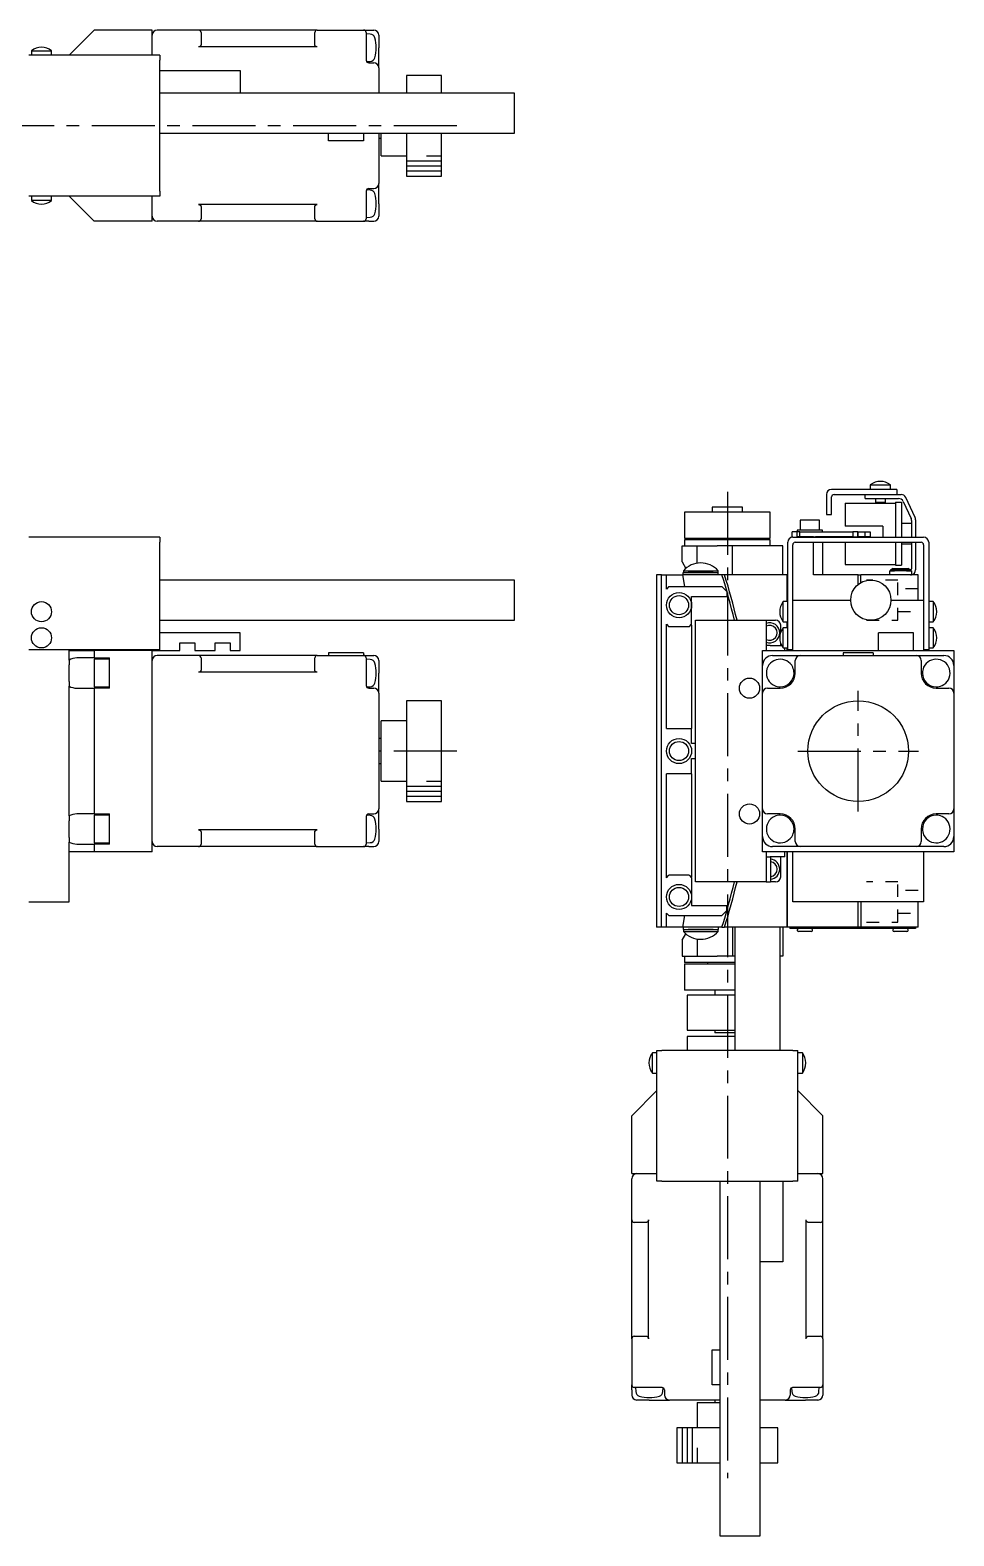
# Model space of a CAD drawing. Extents: x 118 to 838, y 27 to 540.
# Drawn here: x 313.5 to 497, y 240.2 to 539.5 of the extents above; entities that cross this region are included whole.
import ezdxf

# ---------------------------------------------------------------- set-up
doc = ezdxf.new("R2010")
doc.units = 0
doc.header["$LTSCALE"] = 10
doc.linetypes.add('CENTER', pattern=[2, 1.25, -0.25, 0.25, -0.25])
doc.linetypes.add('DOT', pattern=[0.5, 0.25, -0.25])
for name, color, linetype in [('1', 7, 'CONTINUOUS'), ('11', 7, 'CONTINUOUS'), ('2', 7, 'CONTINUOUS')]:
    doc.layers.add(name, color=color, linetype=linetype)

msp = doc.modelspace()

# ---------------------------------------------------------------- linework, layer by layer
at = {"layer": '1', "color": 7, "linetype": 'CONTINUOUS'}
for p, q in [((326.250001, 539.5), (321.250001, 534.5)), ((337.750001, 539.5), (326.250001, 539.5)), ((337.750001, 534.5), (337.750001, 539.5)), ((346.950001, 539.5), (338.750001, 539.5)), ((370.550001, 539.5), (346.950001, 539.5)), ((347.450001, 539), (347.450001, 537.5)), ((370.050001, 537.5), (370.050001, 539)), ((370.550001, 539.5), (379.750001, 539.5)), ((379.750001, 539.5), (380.750001, 539.5)), ((380.250001, 539), (380.250001, 537.5)), ((381.053725, 538.707879), (380.250001, 538.75)), ((380.750001, 539.5), (381.750001, 539.5)), ((346.974535, 536.148835), (346.950001, 536.148232)), ((370.550001, 536.148232), (346.950001, 536.148232)), ((346.99901, 536.15064), (346.974535, 536.148835)), ((347.023366, 536.153644), (346.99901, 536.15064)), ((347.047546, 536.15784), (347.023366, 536.153644)), ((347.071491, 536.163217), (347.047546, 536.15784)), ((347.095143, 536.169762), (347.071491, 536.163217)), ((347.118446, 536.17746), (347.095143, 536.169762)), ((347.141343, 536.186293), (347.118446, 536.17746)), ((347.163779, 536.196238), (347.141343, 536.186293)), ((347.185699, 536.207272), (347.163779, 536.196238)), ((347.207052, 536.219368), (347.185699, 536.207272)), ((347.227786, 536.232497), (347.207052, 536.219368)), ((347.247851, 536.246629), (347.227786, 536.232497)), ((347.267198, 536.261727), (347.247851, 536.246629)), ((347.285781, 536.277757), (347.267198, 536.261727)), ((347.303554, 536.294679), (347.285781, 536.277757)), ((347.320477, 536.312453), (347.303554, 536.294679)), ((347.336506, 536.331036), (347.320477, 536.312453)), ((347.351605, 536.350383), (347.336506, 536.331036)), ((347.365736, 536.370447), (347.351605, 536.350383)), ((347.378865, 536.391181), (347.365736, 536.370447)), ((347.390962, 536.412534), (347.378865, 536.391181)), ((347.401996, 536.434455), (347.390962, 536.412534)), ((347.411941, 536.456891), (347.401996, 536.434455)), ((347.420773, 536.479787), (347.411941, 536.456891)), ((347.428471, 536.50309), (347.420773, 536.479787)), ((347.435017, 536.526742), (347.428471, 536.50309)), ((347.440394, 536.550687), (347.435017, 536.526742)), ((347.444589, 536.574867), (347.440394, 536.550687)), ((347.447593, 536.599224), (347.444589, 536.574867)), ((347.449399, 536.623698), (347.447593, 536.599224)), ((347.450001, 536.648232), (347.449399, 536.623698)), ((347.450001, 537.5), (347.450001, 536.648232)), ((370.050001, 536.648232), (370.050001, 537.5)), ((370.050603, 536.623698), (370.050001, 536.648232)), ((370.052409, 536.599224), (370.050603, 536.623698)), ((370.055413, 536.574867), (370.052409, 536.599224)), ((370.059608, 536.550687), (370.055413, 536.574867)), ((370.064985, 536.526742), (370.059608, 536.550687)), ((370.071531, 536.50309), (370.064985, 536.526742)), ((370.079229, 536.479787), (370.071531, 536.50309)), ((370.088061, 536.456891), (370.079229, 536.479787)), ((370.098006, 536.434455), (370.088061, 536.456891)), ((370.10904, 536.412534), (370.098006, 536.434455)), ((370.121137, 536.391181), (370.10904, 536.412534)), ((370.134266, 536.370447), (370.121137, 536.391181)), ((370.148397, 536.350383), (370.134266, 536.370447)), ((370.163496, 536.331036), (370.148397, 536.350383)), ((370.179525, 536.312453), (370.163496, 536.331036)), ((370.196448, 536.294679), (370.179525, 536.312453)), ((370.214222, 536.277757), (370.196448, 536.294679)), ((370.232804, 536.261727), (370.214222, 536.277757)), ((370.252151, 536.246629), (370.232804, 536.261727)), ((370.272216, 536.232497), (370.252151, 536.246629)), ((370.29295, 536.219368), (370.272216, 536.232497)), ((370.314303, 536.207272), (370.29295, 536.219368)), ((370.336223, 536.196238), (370.314303, 536.207272)), ((370.358659, 536.186293), (370.336223, 536.196238)), ((370.381556, 536.17746), (370.358659, 536.186293)), ((370.404859, 536.169762), (370.381556, 536.17746)), ((370.428511, 536.163217), (370.404859, 536.169762)), ((370.452456, 536.15784), (370.428511, 536.163217)), ((370.476636, 536.153644), (370.452456, 536.15784)), ((370.500992, 536.15064), (370.476636, 536.153644)), ((370.525467, 536.148835), (370.500992, 536.15064)), ((370.550001, 536.148232), (370.525467, 536.148835)), ((380.250001, 537.5), (380.250001, 533.414214)), ((382.750001, 538.5), (382.750001, 536)), ((382.750001, 532), (382.750001, 536)), ((339.250001, 534.5), (313.250001, 534.5)), ((313.750001, 535.397999), (317.749919, 535.397999)), ((313.750001, 535.397999), (313.750001, 534.5)), ((317.750001, 534.5), (317.750001, 535.397999)), ((339.250001, 534.5), (339.250001, 533.5)), ((339.250001, 507.5), (339.250001, 533.5)), ((380.315038, 533.253408), (381.053725, 533.292121)), ((380.750001, 533), (381.750001, 533)), ((339.250001, 531.5), (355.250001, 531.5)), ((355.250001, 531.5), (355.250001, 527)), ((382.750001, 532), (382.750001, 527)), ((388.250001, 530.5), (388.250001, 527)), ((395.250001, 530.5), (388.250001, 530.5)), ((395.250001, 527), (395.250001, 530.5)), ((409.749999, 527), (339.250001, 527)), ((409.749999, 523), (409.749999, 527)), ((409.749999, 519), (409.749999, 523)), ((339.250001, 519), (409.749999, 519)), ((372.750001, 517.5), (372.750001, 519)), ((379.750001, 519), (379.750001, 517.5)), ((382.750001, 519), (382.750001, 509)), ((382.750001, 518), (383.250001, 518)), ((383.250001, 514.5), (383.250001, 519)), ((388.250001, 519), (388.250001, 510.5)), ((395.250001, 510.5), (395.250001, 519)), ((379.750001, 517.5), (372.750001, 517.5)), ((383.250001, 514.5), (388.250001, 514.5)), ((382.750001, 505), (382.750001, 509)), ((388.250001, 510.5), (395.250001, 510.5)), ((339.250001, 506.5), (313.250001, 506.5)), ((313.750001, 506.5), (313.750001, 505.602001)), ((317.750001, 505.602001), (317.750001, 506.5)), ((321.250001, 506.5), (326.250001, 501.5)), ((337.750001, 501.5), (337.750001, 506.5)), ((339.250001, 507.5), (339.250001, 506.5)), ((380.250001, 507.585786), (380.250001, 503.5)), ((381.053725, 507.707879), (380.315038, 507.746592)), ((380.750001, 508), (381.750001, 508)), ((317.750001, 505.602001), (313.750001, 505.602001)), ((370.550001, 504.851768), (346.950001, 504.851768)), ((346.950001, 504.851768), (346.974535, 504.851165)), ((346.974535, 504.851165), (346.99901, 504.84936)), ((346.99901, 504.84936), (347.023366, 504.846356)), ((347.023366, 504.846356), (347.047546, 504.84216)), ((347.047546, 504.84216), (347.071491, 504.836783)), ((347.071491, 504.836783), (347.095143, 504.830238)), ((347.095143, 504.830238), (347.118446, 504.82254)), ((347.118446, 504.82254), (347.141343, 504.813707)), ((347.141343, 504.813707), (347.163779, 504.803762)), ((347.163779, 504.803762), (347.185699, 504.792728)), ((347.185699, 504.792728), (347.207052, 504.780632)), ((347.207052, 504.780632), (347.227786, 504.767503)), ((347.227786, 504.767503), (347.247851, 504.753371)), ((347.247851, 504.753371), (347.267198, 504.738273)), ((347.267198, 504.738273), (347.285781, 504.722243)), ((347.285781, 504.722243), (347.303554, 504.705321)), ((347.303554, 504.705321), (347.320477, 504.687547)), ((347.320477, 504.687547), (347.336506, 504.668964)), ((347.336506, 504.668964), (347.351605, 504.649617)), ((347.351605, 504.649617), (347.365736, 504.629553)), ((347.365736, 504.629553), (347.378865, 504.608819)), ((347.378865, 504.608819), (347.390962, 504.587466)), ((347.390962, 504.587466), (347.401996, 504.565545)), ((347.401996, 504.565545), (347.411941, 504.543109)), ((347.411941, 504.543109), (347.420773, 504.520213)), ((347.420773, 504.520213), (347.428471, 504.49691)), ((347.428471, 504.49691), (347.435017, 504.473258)), ((347.435017, 504.473258), (347.440394, 504.449313)), ((347.440394, 504.449313), (347.444589, 504.425133)), ((347.444589, 504.425133), (347.447593, 504.400776)), ((347.447593, 504.400776), (347.449399, 504.376302)), ((347.449399, 504.376302), (347.450001, 504.351768)), ((347.450001, 504.351768), (347.450001, 503.5)), ((347.450001, 503.5), (347.450001, 502)), ((370.050001, 504.351768), (370.050603, 504.376302)), ((370.050001, 503.5), (370.050001, 504.351768)), ((370.050001, 502), (370.050001, 503.5)), ((370.050603, 504.376302), (370.052409, 504.400776)), ((370.052409, 504.400776), (370.055413, 504.425133)), ((370.055413, 504.425133), (370.059608, 504.449313)), ((370.059608, 504.449313), (370.064985, 504.473258)), ((370.064985, 504.473258), (370.071531, 504.49691)), ((370.071531, 504.49691), (370.079229, 504.520213)), ((370.079229, 504.520213), (370.088061, 504.543109)), ((370.088061, 504.543109), (370.098006, 504.565545)), ((370.098006, 504.565545), (370.10904, 504.587466)), ((370.10904, 504.587466), (370.121137, 504.608819)), ((370.121137, 504.608819), (370.134266, 504.629553)), ((370.134266, 504.629553), (370.148397, 504.649617)), ((370.148397, 504.649617), (370.163496, 504.668964)), ((370.163496, 504.668964), (370.179525, 504.687547)), ((370.179525, 504.687547), (370.196448, 504.705321)), ((370.196448, 504.705321), (370.214222, 504.722243)), ((370.214222, 504.722243), (370.232804, 504.738273)), ((370.232804, 504.738273), (370.252151, 504.753371)), ((370.252151, 504.753371), (370.272216, 504.767503)), ((370.272216, 504.767503), (370.29295, 504.780632)), ((370.29295, 504.780632), (370.314303, 504.792728)), ((370.314303, 504.792728), (370.336223, 504.803762)), ((370.336223, 504.803762), (370.358659, 504.813707)), ((370.358659, 504.813707), (370.381556, 504.82254)), ((370.381556, 504.82254), (370.404859, 504.830238)), ((370.404859, 504.830238), (370.428511, 504.836783)), ((370.428511, 504.836783), (370.452456, 504.84216)), ((370.452456, 504.84216), (370.476636, 504.846356)), ((370.476636, 504.846356), (370.500992, 504.84936)), ((370.500992, 504.84936), (370.525467, 504.851165)), ((370.525467, 504.851165), (370.550001, 504.851768)), ((380.250001, 503.5), (380.250001, 502)), ((382.750001, 505), (382.750001, 502.5)), ((337.750001, 501.5), (326.250001, 501.5)), ((346.950001, 501.5), (338.750001, 501.5)), ((370.550001, 501.5), (346.950001, 501.5)), ((370.550001, 501.5), (379.750001, 501.5)), ((380.750001, 501.5), (379.750001, 501.5)), ((380.250001, 502.25), (381.053725, 502.292121)), ((380.750001, 501.5), (381.750001, 501.5)), ((480.4, 449.097998), (482.4, 449.097998)), ((480.4, 449.097998), (480.4, 448.199999)), ((482.4, 449.097998), (484.4, 449.097998)), ((484.4, 448.199999), (484.4, 449.097998)), ((471.7, 447.199999), (471.7, 443.199999)), ((485.7, 448.199999), (472.7, 448.199999)), ((472.7, 443.199999), (472.7, 446.699999)), ((473.2, 447.199999), (485.7, 447.199999)), ((479.4, 446.399999), (479.4, 447.199999)), ((479.4, 446.399999), (486.014997, 446.399999)), ((481.4, 446.399999), (481.4, 445.699999)), ((483.4, 445.699999), (483.4, 446.399999)), ((485.7, 448.199999), (485.7, 447.199999)), ((485.7, 447.199999), (486.524653, 447.199999)), ((489.306308, 442.600923), (487.430961, 446.622617)), ((460.5, 443.699999), (443.5, 443.699999)), ((443.5, 443.699999), (443.5, 438.499999)), ((452, 444.699999), (449, 444.699999)), ((449, 444.699999), (449, 443.699999)), ((455, 444.699999), (452, 444.699999)), ((455, 443.699999), (455, 444.699999)), ((460.5, 438.499999), (460.5, 443.699999)), ((471.7, 443.199999), (472.7, 443.199999)), ((475.4, 445.499999), (475.4, 440.899999)), ((475.4, 445.499999), (485.4, 445.499999)), ((481.4, 445.699999), (482.4, 445.699999)), ((481.4, 445.699999), (481.6, 445.499999)), ((482.4, 445.699999), (483.4, 445.699999)), ((483.2, 445.499999), (483.4, 445.699999)), ((485.4, 445.649999), (485.4, 438.699999)), ((485.4, 445.649999), (486.6, 445.649999)), ((486.6, 445.649999), (486.6, 438.699999)), ((486.921305, 445.822617), (488.506308, 442.423567)), ((468.4, 440.099999), (465.9, 440.099999)), ((465.9, 440.099999), (465.9, 439.799999)), ((468.4, 442.099999), (466.5, 442.099999)), ((466.5, 442.099999), (466.5, 440.099999)), ((470.3, 442.099999), (468.4, 442.099999)), ((470.9, 440.099999), (468.4, 440.099999)), ((470.3, 440.099999), (470.3, 442.099999)), ((470.9, 439.799999), (470.9, 440.099999)), ((482.9, 440.899999), (475.4, 440.899999)), ((482.9, 440.899999), (482.9, 438.699999)), ((488.6, 441.399999), (486.6, 441.399999)), ((488.6, 442.000949), (488.6, 438.699999)), ((489.4, 442.178304), (489.4, 438.699999)), ((339.250001, 438.699999), (313.250001, 438.699999)), ((339.250001, 438.699999), (339.250001, 437.699999)), ((339.250001, 416.299999), (339.250001, 437.699999)), ((443, 433.798075), (443, 436.999999)), ((443, 436.999999), (446, 436.999999)), ((443.5, 438.499999), (460.5, 438.499999)), ((460.5, 438.199999), (443.5, 438.199999)), ((443.5, 438.199999), (443.5, 436.999999)), ((446, 436.999999), (450, 436.999999)), ((446, 433.544789), (446, 436.999999)), ((448.05, 438.499999), (448.05, 438.199999)), ((453, 436.999999), (450, 436.999999)), ((463, 436.999999), (453, 436.999999)), ((453, 431.199999), (453, 436.999999)), ((455.95, 438.199999), (455.95, 438.499999)), ((460.5, 436.999999), (460.5, 438.199999)), ((463, 431.199999), (463, 436.999999)), ((464, 416.299999), (464, 437.699999)), ((465.9, 439.799999), (464.9, 439.799999)), ((464.9, 438.694986), (464.9, 439.799999)), ((465, 438.699999), (491, 438.699999)), ((465, 416.299999), (465, 437.199999)), ((465.5, 437.699999), (490.5, 437.699999)), ((465.9, 438.799999), (465.9, 439.799999)), ((466.4, 439.799999), (465.9, 439.799999)), ((469.13673, 438.799999), (465.9, 438.799999)), ((466.4, 438.799999), (466.4, 439.799999)), ((466.4, 439.799999), (476.9, 439.799999)), ((469.13673, 438.699999), (469.13673, 438.799999)), ((469.13673, 438.799999), (469.542282, 438.799999)), ((469.13673, 431.199999), (469.13673, 437.699999)), ((476.9, 438.799999), (469.542282, 438.799999)), ((470.9, 438.799999), (470.9, 438.699999)), ((470.9, 437.699999), (470.9, 431.199999)), ((475.4, 437.699999), (475.4, 433.299999)), ((476.9, 439.799999), (476.9, 438.799999)), ((477.9, 439.799999), (476.9, 439.799999)), ((476.9, 438.799999), (477.9, 438.799999)), ((477.9, 438.799999), (477.9, 439.799999)), ((477.9, 439.799999), (477.9, 438.799999)), ((477.9, 439.799999), (479.4, 439.799999)), ((479.4, 438.799999), (477.9, 438.799999)), ((479.4, 438.799999), (479.4, 439.799999)), ((479.4, 439.799999), (480.4, 439.799999)), ((480.4, 438.799999), (479.4, 438.799999)), ((480.4, 439.799999), (480.4, 438.799999)), ((485.4, 437.699999), (485.4, 433.149999)), ((486.6, 437.699999), (486.6, 433.149999)), ((486.6, 437.399999), (488.6, 437.399999)), ((488.6, 437.699999), (488.6, 432.399999)), ((489.4, 437.699999), (489.4, 432.199999)), ((491, 437.199999), (491, 416.299999)), ((492, 437.699999), (492, 416.299999)), ((437.9, 431.199999), (437.9, 361.199999)), ((438.9, 431.199999), (437.9, 431.199999)), ((438.9, 361.199999), (438.9, 431.199999)), ((438.9, 431.199999), (439.9, 431.199999)), ((439.9, 428.399999), (439.9, 431.199999)), ((439.9, 431.199999), (443.13673, 431.199999)), ((443, 433.798075), (443.741596, 432.513593)), ((443.542282, 428.899999), (443.13673, 431.199999)), ((450.919494, 431.199999), (443.13673, 431.199999)), ((443.201999, 431.199999), (443.201999, 431.699998)), ((443.201999, 431.699998), (443.210541, 431.699998)), ((443.201999, 431.699998), (443.210541, 431.699998)), ((443.210541, 431.199998), (443.210541, 431.699998)), ((443.210541, 431.699998), (450.210541, 431.699998)), ((443.210541, 431.699998), (443.260543, 431.699998)), ((443.260543, 432.042612), (443.260543, 431.699998)), ((443.260543, 432.042612), (450.160543, 432.042612)), ((443.260543, 431.699998), (444.210541, 431.699998)), ((443.260543, 431.699998), (450.160543, 431.699998)), ((446.610541, 431.699998), (444.210541, 431.699998)), ((449.210541, 431.699998), (446.610541, 431.699998)), ((449.210541, 431.699998), (450.160543, 431.699998)), ((450.160543, 431.699998), (450.160543, 432.042612)), ((450.160543, 431.699998), (450.210541, 431.699998)), ((450.210541, 431.199998), (450.210541, 431.699998)), ((451.444512, 431.199999), (450.919493, 431.199999)), ((463.9, 431.199999), (451.444512, 431.199999)), ((463.9, 425.899999), (463.9, 431.199999)), ((463.9, 431.199999), (463.9, 425.899999)), ((464, 431.199999), (463.9, 431.199999)), ((477.970754, 431.199999), (469.13673, 431.199999)), ((475.4, 433.299999), (485.4, 433.299999)), ((477.970754, 431.199999), (478.486969, 431.199999)), ((477.970754, 429.298856), (477.970754, 431.199999)), ((489.9, 431.199999), (478.486969, 431.199999)), ((478.486969, 429.656544), (478.486969, 431.199999)), ((484.2, 431.999999), (484.2, 431.199999)), ((484.2, 431.999999), (485.2, 431.999999)), ((484.9, 432.499999), (484.4, 432.211324)), ((488.4, 432.211324), (484.4, 432.211324)), ((484.4, 432.211324), (484.4, 431.999999)), ((484.9, 432.499999), (487.9, 432.499999)), ((487.6, 431.999999), (485.2, 431.999999)), ((485.4, 433.149999), (486.6, 433.149999)), ((487.6, 431.999999), (488.6, 431.999999)), ((488.4, 432.211324), (487.9, 432.499999)), ((488.4, 431.999999), (488.4, 432.211324)), ((488.4, 431.199999), (488.6, 431.220203)), ((488.6, 431.999999), (488.6, 431.220203)), ((489.9, 426.199999), (489.9, 431.199999)), ((409.749999, 430.199999), (339.250001, 430.199999)), ((409.749999, 422.199999), (409.749999, 430.199999)), ((440.4, 428.899999), (439.9, 428.399999)), ((440.4, 428.899999), (450.9, 428.899999)), ((451.9, 427.899999), (450.9, 428.899999)), ((444.9, 426.899999), (451.9, 426.899999)), ((444.9, 425.199999), (444.9, 426.899999)), ((444.9, 421.399999), (444.9, 425.199999)), ((451.9, 427.899999), (451.9, 426.899999)), ((463.102001, 423.899999), (463.102001, 425.899999)), ((464, 425.899999), (463.102001, 425.899999)), ((465, 426.199999), (476.5, 426.199999)), ((484.5, 426.199999), (491, 426.199999)), ((492.897999, 425.899999), (492, 425.899999)), ((492.897999, 425.899999), (492.897999, 423.918112)), ((339.250001, 422.199999), (409.749999, 422.199999)), ((445.7, 370.199999), (445.7, 422.199999)), ((445.7, 422.199999), (446.7, 422.199999)), ((446.7, 422.199999), (459.7, 422.199999)), ((459.7, 422.199999), (459.7, 416.199999)), ((459.7, 422.199999), (461.6, 422.199999)), ((463.102001, 421.899999), (463.102001, 423.899999)), ((492.897999, 423.918112), (492.897999, 421.899999)), ((355.250001, 419.699999), (339.250001, 419.699999)), ((355.250001, 416.199999), (355.250001, 419.699999)), ((439.9, 421.399999), (440.4, 420.899999)), ((439.9, 400.699999), (439.9, 421.399999)), ((444.4, 420.899999), (440.4, 420.899999)), ((444.4, 420.899999), (444.9, 421.399999)), ((444.9, 421.199999), (444.870021, 421.37002)), ((444.9, 421.199999), (444.9, 400.699999)), ((462.6, 419.813552), (462.6, 421.199999)), ((463.102001, 421.899999), (464, 421.899999)), ((463.102001, 418.699999), (463.102001, 420.699999)), ((464, 420.699999), (463.102001, 420.699999)), ((463.9, 420.699999), (463.9, 421.899999)), ((463.9, 421.899999), (463.9, 420.699999)), ((482, 416.199999), (482, 419.699999)), ((489, 419.699999), (482, 419.699999)), ((489, 416.199999), (489, 419.699999)), ((492, 421.899999), (492.897999, 421.899999)), ((492.897999, 420.699999), (492, 420.699999)), ((492.897999, 420.699999), (492.897999, 418.718112)), ((339.250001, 416.299999), (313.250001, 416.299999)), ((321.250001, 416.199999), (321.250001, 416.299999)), ((321.250001, 414.298075), (321.250001, 416.199999)), ((321.250001, 416.199999), (326.250001, 416.199999)), ((326.250001, 416.199999), (326.250001, 414.699999)), ((337.750001, 416.199999), (326.250001, 416.199999)), ((327.250001, 416.199999), (327.250001, 416.299999)), ((337.750001, 376.199999), (337.750001, 416.199999)), ((337.750001, 416.199999), (343.250001, 416.199999)), ((343.250001, 417.699999), (346.250001, 417.699999)), ((343.250001, 416.199999), (343.250001, 417.699999)), ((346.250001, 417.699999), (346.250001, 416.199999)), ((346.250001, 416.199999), (350.250001, 416.199999)), ((350.250001, 417.699999), (353.250001, 417.699999)), ((350.250001, 416.199999), (350.250001, 417.699999)), ((353.250001, 417.699999), (353.250001, 416.199999)), ((353.250001, 416.199999), (355.250001, 416.199999)), ((459, 413.199999), (459, 416.199999)), ((459, 416.199999), (482, 416.199999)), ((460.524653, 417.199999), (459.7, 417.199999)), ((460.524653, 417.199999), (461.430961, 417.199999)), ((461.430961, 417.199999), (462.773341, 417.199999)), ((462.6, 417.199999), (462.6, 417.586446)), ((463.102001, 416.699999), (463.102001, 418.699999)), ((463.102001, 416.699999), (464, 416.699999)), ((463.4, 416.199999), (463.4, 416.699999)), ((463.9, 416.199999), (463.9, 416.699999)), ((463.9, 416.699999), (463.9, 416.199999)), ((465, 416.299999), (464, 416.299999)), ((465, 416.199999), (465, 416.299999)), ((482, 416.199999), (489, 416.199999)), ((489, 416.199999), (497, 416.199999)), ((492, 416.299999), (491, 416.299999)), ((491, 416.299999), (491, 416.199999)), ((492, 416.699999), (492.897999, 416.699999)), ((492.897999, 418.718112), (492.897999, 416.699999)), ((497, 416.199999), (497, 413.199999)), ((321.250001, 414.298075), (321.250001, 413.358311)), ((321.250001, 410.041687), (321.250001, 413.358311)), ((326.250001, 414.699999), (322.750001, 414.699999)), ((326.250001, 414.699999), (329.250001, 414.699999)), ((326.250001, 414.449999), (326.250001, 411.699999)), ((326.250001, 414.449999), (326.250001, 408.949999)), ((329.250001, 414.449999), (326.250001, 414.449999)), ((329.250001, 408.699999), (329.250001, 414.699999)), ((346.950001, 415.199999), (338.750001, 415.199999)), ((370.550001, 415.199999), (346.950001, 415.199999)), ((347.450001, 414.699999), (347.450001, 413.199999)), ((347.450001, 413.199999), (347.450001, 412.348231)), ((370.050001, 413.199999), (370.050001, 414.699999)), ((370.050001, 412.348231), (370.050001, 413.199999)), ((370.550001, 415.199999), (379.750001, 415.199999)), ((372.750001, 415.699999), (372.750001, 415.199999)), ((379.750001, 415.699999), (372.750001, 415.699999)), ((379.750001, 415.699999), (379.750001, 415.199999)), ((379.750001, 415.199999), (380.750001, 415.199999)), ((380.250001, 414.699999), (380.250001, 413.199999)), ((381.053725, 414.407878), (380.250001, 414.449999)), ((380.250001, 413.199999), (380.250001, 409.114213)), ((380.750001, 415.199999), (381.750001, 415.199999)), ((382.750001, 414.199999), (382.750001, 411.699999)), ((459, 409.114213), (459, 413.199999)), ((459, 411.848231), (459, 413.199999)), ((461, 415.199999), (465.085786, 415.199999)), ((461, 415.199999), (462.351768, 415.199999)), ((465.085786, 415.199999), (466.5, 415.199999)), ((465.5, 411.699999), (465.5, 414.199999)), ((466.5, 415.199999), (489.5, 415.199999)), ((481, 415.699999), (475, 415.699999)), ((475, 415.699999), (475, 415.199999)), ((481, 415.699999), (481, 415.199999)), ((489.5, 415.199999), (490.914214, 415.199999)), ((490.5, 414.199999), (490.5, 411.699999)), ((490.914214, 415.199999), (495, 415.199999)), ((493.648232, 415.199999), (495, 415.199999)), ((497, 413.199999), (497, 409.114213)), ((497, 413.199999), (497, 411.848231)), ((321.250001, 410.041687), (321.250001, 409.101923)), ((326.250001, 411.699999), (326.250001, 408.949999)), ((346.974535, 411.848834), (346.950001, 411.848231)), ((370.550001, 411.848231), (346.950001, 411.848231)), ((346.99901, 411.850639), (346.974535, 411.848834)), ((347.023366, 411.853643), (346.99901, 411.850639)), ((347.047546, 411.857839), (347.023366, 411.853643)), ((347.071491, 411.863216), (347.047546, 411.857839)), ((347.095143, 411.869761), (347.071491, 411.863216)), ((347.118446, 411.877459), (347.095143, 411.869761)), ((347.141343, 411.886292), (347.118446, 411.877459)), ((347.163779, 411.896237), (347.141343, 411.886292)), ((347.185699, 411.907271), (347.163779, 411.896237)), ((347.207052, 411.919367), (347.185699, 411.907271)), ((347.227786, 411.932496), (347.207052, 411.919367)), ((347.247851, 411.946628), (347.227786, 411.932496)), ((347.267198, 411.961726), (347.247851, 411.946628)), ((347.285781, 411.977756), (347.267198, 411.961726)), ((347.303554, 411.994678), (347.285781, 411.977756)), ((347.320477, 412.012452), (347.303554, 411.994678)), ((347.336506, 412.031035), (347.320477, 412.012452)), ((347.351605, 412.050382), (347.336506, 412.031035)), ((347.365736, 412.070446), (347.351605, 412.050382)), ((347.378865, 412.09118), (347.365736, 412.070446)), ((347.390962, 412.112533), (347.378865, 412.09118)), ((347.401996, 412.134454), (347.390962, 412.112533)), ((347.411941, 412.15689), (347.401996, 412.134454)), ((347.420773, 412.179786), (347.411941, 412.15689)), ((347.428471, 412.203089), (347.420773, 412.179786)), ((347.435017, 412.226741), (347.428471, 412.203089)), ((347.440394, 412.250686), (347.435017, 412.226741)), ((347.444589, 412.274866), (347.440394, 412.250686)), ((347.447593, 412.299223), (347.444589, 412.274866)), ((347.449399, 412.323697), (347.447593, 412.299223)), ((347.450001, 412.348231), (347.449399, 412.323697)), ((370.050603, 412.323697), (370.050001, 412.348231)), ((370.052409, 412.299223), (370.050603, 412.323697)), ((370.055413, 412.274866), (370.052409, 412.299223)), ((370.059608, 412.250686), (370.055413, 412.274866)), ((370.064985, 412.226741), (370.059608, 412.250686)), ((370.071531, 412.203089), (370.064985, 412.226741)), ((370.079229, 412.179786), (370.071531, 412.203089)), ((370.088061, 412.15689), (370.079229, 412.179786)), ((370.098006, 412.134454), (370.088061, 412.15689)), ((370.10904, 412.112533), (370.098006, 412.134454)), ((370.121137, 412.09118), (370.10904, 412.112533)), ((370.134266, 412.070446), (370.121137, 412.09118)), ((370.148397, 412.050382), (370.134266, 412.070446)), ((370.163496, 412.031035), (370.148397, 412.050382)), ((370.179525, 412.012452), (370.163496, 412.031035)), ((370.196448, 411.994678), (370.179525, 412.012452)), ((370.214222, 411.977756), (370.196448, 411.994678)), ((370.232804, 411.961726), (370.214222, 411.977756)), ((370.252151, 411.946628), (370.232804, 411.961726)), ((370.272216, 411.932496), (370.252151, 411.946628)), ((370.29295, 411.919367), (370.272216, 411.932496)), ((370.314303, 411.907271), (370.29295, 411.919367)), ((370.336223, 411.896237), (370.314303, 411.907271)), ((370.358659, 411.886292), (370.336223, 411.896237)), ((370.381556, 411.877459), (370.358659, 411.886292)), ((370.404859, 411.869761), (370.381556, 411.877459)), ((370.428511, 411.863216), (370.404859, 411.869761)), ((370.452456, 411.857839), (370.428511, 411.863216)), ((370.476636, 411.853643), (370.452456, 411.857839)), ((370.500992, 411.850639), (370.476636, 411.853643)), ((370.525467, 411.848834), (370.500992, 411.850639)), ((370.550001, 411.848231), (370.525467, 411.848834)), ((382.750001, 407.699999), (382.750001, 411.699999)), ((321.250001, 383.298075), (321.250001, 409.101923)), ((322.750001, 408.699999), (326.250001, 408.699999)), ((326.250001, 408.949999), (329.250001, 408.949999)), ((326.250001, 408.699999), (326.250001, 383.699999)), ((329.250001, 408.699999), (326.250001, 408.699999)), ((380.315038, 408.953407), (381.053725, 408.99212)), ((380.750001, 408.699999), (381.750001, 408.699999)), ((382.750001, 407.699999), (382.750001, 384.699999)), ((459, 407.699999), (459, 409.114213)), ((459, 384.699999), (459, 407.699999)), ((460, 408.699999), (462.5, 408.699999)), ((493.5, 408.699999), (496, 408.699999)), ((497, 409.114213), (497, 407.699999)), ((497, 407.699999), (497, 384.699999)), ((388.250001, 406.199999), (388.250001, 396.199999)), ((395.250001, 406.199999), (388.250001, 406.199999)), ((395.250001, 396.199999), (395.250001, 406.199999)), ((383.250001, 396.199999), (383.250001, 402.199999)), ((388.250001, 402.199999), (383.250001, 402.199999)), ((383.250001, 398.699999), (382.750001, 398.699999)), ((439.9, 400.699999), (444.9, 400.699999)), ((444.9, 397.699999), (444.9, 400.699999)), ((383.250001, 390.199999), (383.250001, 396.199999)), ((388.250001, 396.199999), (388.250001, 386.199999)), ((395.250001, 386.199999), (395.250001, 396.199999)), ((445.7, 397.699999), (444.9, 397.699999)), ((382.750001, 393.699999), (383.250001, 393.699999)), ((444.9, 391.699999), (444.9, 394.699999)), ((444.9, 394.699999), (445.7, 394.699999)), ((383.250001, 390.199999), (388.250001, 390.199999)), ((444.9, 391.699999), (439.9, 391.699999)), ((439.9, 370.999999), (439.9, 391.699999)), ((444.9, 391.699999), (444.9, 371.199999)), ((388.250001, 386.199999), (395.250001, 386.199999)), ((321.250001, 383.298075), (321.250001, 382.358311)), ((326.250001, 383.699999), (322.750001, 383.699999)), ((326.250001, 383.699999), (329.250001, 383.699999)), ((326.250001, 383.449999), (326.250001, 380.699999)), ((326.250001, 383.449999), (326.250001, 377.949999)), ((329.250001, 383.449999), (326.250001, 383.449999)), ((329.250001, 377.699999), (329.250001, 383.699999)), ((380.250001, 383.285785), (380.250001, 379.199999)), ((381.053725, 383.407878), (380.315038, 383.446591)), ((380.750001, 383.699999), (381.750001, 383.699999)), ((382.750001, 380.699999), (382.750001, 384.699999)), ((459, 383.285785), (459, 384.699999)), ((459, 379.199999), (459, 383.285785)), ((462.5, 383.699999), (460, 383.699999)), ((496, 383.699999), (493.5, 383.699999)), ((497, 384.699999), (497, 383.285785)), ((497, 383.285785), (497, 379.199999)), ((321.250001, 379.041687), (321.250001, 382.358311)), ((326.250001, 380.699999), (326.250001, 377.949999)), ((370.550001, 380.551767), (346.950001, 380.551767)), ((346.950001, 380.551767), (346.974535, 380.551164)), ((346.974535, 380.551164), (346.99901, 380.549359)), ((346.99901, 380.549359), (347.023366, 380.546355)), ((347.023366, 380.546355), (347.047546, 380.542159)), ((347.047546, 380.542159), (347.071491, 380.536782)), ((347.071491, 380.536782), (347.095143, 380.530237)), ((347.095143, 380.530237), (347.118446, 380.522539)), ((347.118446, 380.522539), (347.141343, 380.513707)), ((347.141343, 380.513707), (347.163779, 380.503761)), ((347.163779, 380.503761), (347.185699, 380.492727)), ((347.185699, 380.492727), (347.207052, 380.480631)), ((347.207052, 380.480631), (347.227786, 380.467502)), ((347.227786, 380.467502), (347.247851, 380.453371)), ((347.247851, 380.453371), (347.267198, 380.438272)), ((347.267198, 380.438272), (347.285781, 380.422242)), ((347.285781, 380.422242), (347.303554, 380.40532)), ((347.303554, 380.40532), (347.320477, 380.387546)), ((347.320477, 380.387546), (347.336506, 380.368963)), ((347.336506, 380.368963), (347.351605, 380.349616)), ((347.351605, 380.349616), (347.365736, 380.329552)), ((347.365736, 380.329552), (347.378865, 380.308818)), ((347.378865, 380.308818), (347.390962, 380.287465)), ((347.390962, 380.287465), (347.401996, 380.265544)), ((347.401996, 380.265544), (347.411941, 380.243108)), ((347.411941, 380.243108), (347.420773, 380.220212)), ((347.420773, 380.220212), (347.428471, 380.196909)), ((347.428471, 380.196909), (347.435017, 380.173257)), ((347.435017, 380.173257), (347.440394, 380.149312)), ((347.440394, 380.149312), (347.444589, 380.125132)), ((347.444589, 380.125132), (347.447593, 380.100775)), ((370.052409, 380.100775), (370.055413, 380.125132)), ((370.055413, 380.125132), (370.059608, 380.149312)), ((370.059608, 380.149312), (370.064985, 380.173257)), ((370.064985, 380.173257), (370.071531, 380.196909)), ((370.071531, 380.196909), (370.079229, 380.220212)), ((370.079229, 380.220212), (370.088061, 380.243108)), ((370.088061, 380.243108), (370.098006, 380.265544)), ((370.098006, 380.265544), (370.10904, 380.287465)), ((370.10904, 380.287465), (370.121137, 380.308818)), ((370.121137, 380.308818), (370.134266, 380.329552)), ((370.134266, 380.329552), (370.148397, 380.349616)), ((370.148397, 380.349616), (370.163496, 380.368963)), ((370.163496, 380.368963), (370.179525, 380.387546)), ((370.179525, 380.387546), (370.196448, 380.40532)), ((370.196448, 380.40532), (370.214222, 380.422242)), ((370.214222, 380.422242), (370.232804, 380.438272)), ((370.232804, 380.438272), (370.252151, 380.453371)), ((370.252151, 380.453371), (370.272216, 380.467502)), ((370.272216, 380.467502), (370.29295, 380.480631)), ((370.29295, 380.480631), (370.314303, 380.492727)), ((370.314303, 380.492727), (370.336223, 380.503761)), ((370.336223, 380.503761), (370.358659, 380.513707)), ((370.358659, 380.513707), (370.381556, 380.522539)), ((370.381556, 380.522539), (370.404859, 380.530237)), ((370.404859, 380.530237), (370.428511, 380.536782)), ((370.428511, 380.536782), (370.452456, 380.542159)), ((370.452456, 380.542159), (370.476636, 380.546355)), ((370.476636, 380.546355), (370.500992, 380.549359)), ((370.500992, 380.549359), (370.525467, 380.551164)), ((370.525467, 380.551164), (370.550001, 380.551767)), ((382.750001, 380.699999), (382.750001, 378.199999)), ((459, 379.199999), (459, 380.551767)), ((465.5, 378.199999), (465.5, 380.699999)), ((490.5, 380.699999), (490.5, 378.199999)), ((497, 380.551767), (497, 379.199999)), ((321.250001, 379.041687), (321.250001, 378.101923)), ((321.250001, 376.199999), (321.250001, 378.101923)), ((322.750001, 377.699999), (326.250001, 377.699999)), ((326.250001, 377.949999), (329.250001, 377.949999)), ((326.250001, 377.699999), (326.250001, 376.199999)), ((329.250001, 377.699999), (326.250001, 377.699999)), ((346.950001, 377.199999), (338.750001, 377.199999)), ((370.550001, 377.199999), (346.950001, 377.199999)), ((347.447593, 380.100775), (347.449399, 380.076301)), ((347.449399, 380.076301), (347.450001, 380.051767)), ((347.450001, 380.051767), (347.450001, 379.199999)), ((347.450001, 379.199999), (347.450001, 377.699999)), ((370.050001, 380.051767), (370.050603, 380.076301)), ((370.050001, 379.199999), (370.050001, 380.051767)), ((370.050001, 377.699999), (370.050001, 379.199999)), ((370.050603, 380.076301), (370.052409, 380.100775)), ((370.550001, 377.199999), (379.750001, 377.199999)), ((380.750001, 377.199999), (379.750001, 377.199999)), ((380.250001, 379.199999), (380.250001, 377.699999)), ((380.250001, 377.949999), (381.053725, 377.99212)), ((380.750001, 377.199999), (381.750001, 377.199999)), ((459, 376.199999), (459, 379.199999)), ((465.085786, 377.199999), (461, 377.199999)), ((462.351768, 377.199999), (461, 377.199999)), ((466.5, 377.199999), (465.085786, 377.199999)), ((489.5, 377.199999), (466.5, 377.199999)), ((490.914214, 377.199999), (489.5, 377.199999)), ((495, 377.199999), (490.914214, 377.199999)), ((495, 377.199999), (493.648232, 377.199999)), ((497, 379.199999), (497, 376.199999)), ((326.250001, 376.199999), (321.250001, 376.199999)), ((321.250001, 366.199999), (321.250001, 376.199999)), ((337.750001, 376.199999), (326.250001, 376.199999)), ((497, 376.199999), (459, 376.199999)), ((459.7, 376.199999), (459.7, 370.199999)), ((459.7, 375.199999), (460.524653, 375.199999)), ((461.430961, 375.199999), (460.524653, 375.199999)), ((460.6, 375.199999), (460.6, 370.199999)), ((463.306308, 375.199999), (461.430961, 375.199999)), ((462.6, 371.199999), (462.6, 375.199999)), ((463.4, 375.199999), (463.306308, 375.199999)), ((463.4, 375.199999), (463.4, 376.199999)), ((463.9, 361.199999), (463.9, 376.199999)), ((463.9, 376.199999), (463.9, 361.199999)), ((465, 366.199999), (465, 376.199999)), ((491, 376.199999), (491, 366.199999)), ((439.9, 370.999999), (440.4, 371.499999)), ((444.4, 371.499999), (440.4, 371.499999)), ((444.4, 371.499999), (444.9, 370.999999)), ((444.870021, 371.029978), (444.9, 371.199999)), ((444.9, 370.999999), (444.9, 367.199999)), ((446.7, 370.199999), (445.7, 370.199999)), ((459.7, 370.199999), (446.7, 370.199999)), ((459.7, 370.199999), (460.6, 370.199999)), ((461.6, 370.199999), (460.6, 370.199999)), ((313.250001, 366.199999), (321.250001, 366.199999)), ((444.9, 367.199999), (444.9, 365.499999)), ((444.9, 365.499999), (451.9, 365.499999)), ((451.9, 364.499999), (451.9, 365.499999)), ((491, 366.199999), (465, 366.199999)), ((477.970754, 361.199999), (477.970754, 366.199999)), ((478.486969, 366.199999), (478.486969, 361.199999)), ((489.9, 361.199999), (489.9, 366.199999)), ((440.4, 363.499999), (439.9, 363.999999)), ((439.9, 361.199999), (439.9, 363.999999)), ((440.4, 363.499999), (450.9, 363.499999)), ((443.13673, 361.199999), (443.542282, 363.499999)), ((451.9, 364.499999), (450.9, 363.499999)), ((438.9, 361.199999), (437.9, 361.199999)), ((439.9, 361.199999), (438.9, 361.199999)), ((443.13673, 361.199999), (439.9, 361.199999)), ((443, 358.601923), (443.741596, 359.886405)), ((450.919494, 361.199999), (443.13673, 361.199999)), ((443.201999, 361.199999), (443.201999, 360.7)), ((443.201999, 360.7), (443.210541, 360.7)), ((443.201999, 360.7), (443.210541, 360.7)), ((443.210541, 361.2), (443.210541, 360.7)), ((443.210541, 360.7), (450.210541, 360.7)), ((443.210541, 360.7), (443.260543, 360.7)), ((443.260543, 360.7), (444.210541, 360.7)), ((443.260543, 360.7), (443.260543, 360.357386)), ((443.260543, 360.7), (450.160543, 360.7)), ((443.260543, 360.357386), (450.160543, 360.357386)), ((446.610541, 360.7), (444.210541, 360.7)), ((449.210541, 360.7), (446.610541, 360.7)), ((449.210541, 360.7), (450.160543, 360.7)), ((450.160543, 360.7), (450.210541, 360.7)), ((450.160543, 360.357386), (450.160543, 360.7)), ((450.210541, 361.2), (450.210541, 360.7)), ((450.919494, 361.199999), (451.444512, 361.199999)), ((463.9, 361.199999), (451.444512, 361.199999)), ((453, 361.199999), (453, 355.399999)), ((453.5, 361.199999), (453.5, 336.699999)), ((462.5, 336.699999), (462.5, 361.199999)), ((463, 361.199999), (463, 355.399999)), ((477.970754, 361.199999), (463.9, 361.199999)), ((464.4, 361.199999), (464.4, 360.899999)), ((466.4, 360.899999), (464.4, 360.899999)), ((465.9, 360.649999), (465.9, 360.549999)), ((467.4, 360.299999), (466.15, 360.299999)), ((476.532834, 360.899999), (466.4, 360.899999)), ((468.65, 360.299999), (467.4, 360.299999)), ((468.9, 360.549999), (468.9, 360.649999)), ((478.47699, 360.899999), (476.532834, 360.899999)), ((478.47699, 361.199999), (477.970754, 361.199999)), ((478.644369, 360.899999), (478.47699, 360.899999)), ((489.9, 361.199999), (478.486969, 361.199999)), ((478.644369, 361.199999), (478.644369, 360.899999)), ((480.644369, 360.899999), (478.644369, 360.899999)), ((487.4, 360.899999), (480.644369, 360.899999)), ((484.9, 360.649999), (484.9, 360.549999)), ((486.4, 360.299999), (485.15, 360.299999)), ((487.65, 360.299999), (486.4, 360.299999)), ((489.4, 360.899999), (487.4, 360.899999)), ((487.9, 360.549999), (487.9, 360.649999)), ((489.4, 361.199999), (489.4, 360.899999)), ((443, 358.601923), (443, 355.399999)), ((446, 358.855209), (446, 355.399999)), ((443, 355.399999), (446, 355.399999)), ((443.5, 355.399999), (443.5, 354.199999)), ((453.5, 354.199999), (443.5, 354.199999)), ((443.5, 353.899999), (453.5, 353.899999)), ((443.5, 353.899999), (443.5, 348.699999)), ((446, 355.399999), (450, 355.399999)), ((448.05, 354.199999), (448.05, 353.899999)), ((453, 355.399999), (450, 355.399999)), ((453.5, 355.399999), (453, 355.399999)), ((463, 355.399999), (462.5, 355.399999)), ((453.5, 348.699999), (443.5, 348.699999)), ((453.5, 347.699999), (444, 347.699999)), ((444, 347.699999), (444, 340.699999)), ((449.5, 348.699999), (449.5, 347.699999)), ((444, 340.699999), (453.5, 340.699999)), ((453.5, 339.449999), (444, 339.449999)), ((444, 339.449999), (444, 336.699999)), ((449.5, 340.699999), (449.5, 340.199999)), ((452, 340.199999), (449.5, 340.199999)), ((453.5, 340.199999), (452, 340.199999)), ((437.102001, 332.199999), (437.102001, 336.199999)), ((438, 336.199999), (437.102001, 336.199999)), ((438, 310.699999), (438, 336.699999)), ((438, 336.699999), (439, 336.699999)), ((465, 336.699999), (439, 336.699999)), ((465, 336.699999), (466, 336.699999)), ((466, 310.699999), (466, 336.699999)), ((466.897999, 336.199999), (466, 336.199999)), ((466.897999, 336.199999), (466.897999, 332.200081)), ((437.102001, 332.199999), (438, 332.199999)), ((466, 332.199999), (466.897999, 332.199999)), ((438, 328.699999), (433, 323.699999)), ((471, 323.699999), (466, 328.699999)), ((433, 312.199999), (433, 323.699999)), ((471, 312.199999), (471, 323.699999)), ((433, 312.199999), (438, 312.199999)), ((466, 312.199999), (471, 312.199999)), ((433, 302.999999), (433, 311.199999)), ((439, 310.699999), (438, 310.699999)), ((439, 310.699999), (465, 310.699999)), ((450.5, 310.699999), (450.5, 240.200001)), ((458.5, 240.200001), (458.5, 310.699999)), ((463, 310.699999), (463, 294.699999)), ((466, 310.699999), (465, 310.699999)), ((471, 302.999999), (471, 311.199999)), ((433, 279.399999), (433, 302.999999)), ((435, 302.499999), (433.5, 302.499999)), ((435.851768, 302.499999), (435, 302.499999)), ((435.876302, 302.500601), (435.851768, 302.499999)), ((435.900776, 302.502407), (435.876302, 302.500601)), ((435.925133, 302.505411), (435.900776, 302.502407)), ((435.949313, 302.509606), (435.925133, 302.505411)), ((435.973258, 302.514983), (435.949313, 302.509606)), ((435.99691, 302.521529), (435.973258, 302.514983)), ((436.020213, 302.529227), (435.99691, 302.521529)), ((436.043109, 302.538059), (436.020213, 302.529227)), ((436.065545, 302.548004), (436.043109, 302.538059)), ((436.087466, 302.559038), (436.065545, 302.548004)), ((436.108819, 302.571135), (436.087466, 302.559038)), ((436.129553, 302.584264), (436.108819, 302.571135)), ((436.149617, 302.598395), (436.129553, 302.584264)), ((436.168964, 302.613494), (436.149617, 302.598395)), ((436.187547, 302.629523), (436.168964, 302.613494)), ((436.205321, 302.646446), (436.187547, 302.629523)), ((436.222243, 302.66422), (436.205321, 302.646446)), ((436.238273, 302.682802), (436.222243, 302.66422)), ((436.253371, 302.702149), (436.238273, 302.682802)), ((436.267503, 302.722214), (436.253371, 302.702149)), ((436.280632, 302.742948), (436.267503, 302.722214)), ((436.292728, 302.764301), (436.280632, 302.742948)), ((436.303762, 302.786221), (436.292728, 302.764301)), ((436.313707, 302.808657), (436.303762, 302.786221)), ((436.32254, 302.831554), (436.313707, 302.808657)), ((436.330238, 302.854857), (436.32254, 302.831554)), ((436.336783, 302.878509), (436.330238, 302.854857)), ((436.34216, 302.902454), (436.336783, 302.878509)), ((436.346356, 302.926634), (436.34216, 302.902454)), ((436.34936, 302.95099), (436.346356, 302.926634)), ((436.351165, 302.975465), (436.34936, 302.95099)), ((436.351768, 302.999999), (436.351165, 302.975465)), ((436.351768, 279.399999), (436.351768, 302.999999)), ((467.648232, 279.399999), (467.648232, 302.999999)), ((467.648835, 302.975465), (467.648232, 302.999999)), ((467.65064, 302.95099), (467.648835, 302.975465)), ((467.653644, 302.926634), (467.65064, 302.95099)), ((467.65784, 302.902454), (467.653644, 302.926634)), ((467.663217, 302.878509), (467.65784, 302.902454)), ((467.669762, 302.854857), (467.663217, 302.878509)), ((467.67746, 302.831554), (467.669762, 302.854857)), ((467.686293, 302.808657), (467.67746, 302.831554)), ((467.696238, 302.786221), (467.686293, 302.808657)), ((467.707272, 302.764301), (467.696238, 302.786221)), ((467.719368, 302.742948), (467.707272, 302.764301)), ((467.732497, 302.722214), (467.719368, 302.742948)), ((467.746629, 302.702149), (467.732497, 302.722214)), ((467.761727, 302.682802), (467.746629, 302.702149)), ((467.777757, 302.66422), (467.761727, 302.682802)), ((467.794679, 302.646446), (467.777757, 302.66422)), ((467.812453, 302.629523), (467.794679, 302.646446)), ((467.831036, 302.613494), (467.812453, 302.629523)), ((467.850383, 302.598395), (467.831036, 302.613494)), ((467.870447, 302.584264), (467.850383, 302.598395)), ((467.891181, 302.571135), (467.870447, 302.584264)), ((467.912534, 302.559038), (467.891181, 302.571135)), ((467.934455, 302.548004), (467.912534, 302.559038)), ((467.956891, 302.538059), (467.934455, 302.548004)), ((467.979787, 302.529227), (467.956891, 302.538059)), ((468.00309, 302.521529), (467.979787, 302.529227)), ((468.026742, 302.514983), (468.00309, 302.521529)), ((468.050687, 302.509606), (468.026742, 302.514983)), ((468.074867, 302.505411), (468.050687, 302.509606)), ((468.099224, 302.502407), (468.074867, 302.505411)), ((468.123698, 302.500601), (468.099224, 302.502407)), ((468.148232, 302.499999), (468.123698, 302.500601)), ((469, 302.499999), (468.148232, 302.499999)), ((470.5, 302.499999), (469, 302.499999)), ((471, 279.399999), (471, 302.999999)), ((463, 294.699999), (458.5, 294.699999)), ((433, 279.399999), (433, 270.199999)), ((433.5, 279.899999), (435, 279.899999)), ((435, 279.899999), (435.851768, 279.899999)), ((435.851768, 279.899999), (435.876302, 279.899397)), ((435.876302, 279.899397), (435.900776, 279.897591)), ((435.900776, 279.897591), (435.925133, 279.894587)), ((435.925133, 279.894587), (435.949313, 279.890392)), ((435.949313, 279.890392), (435.973258, 279.885015)), ((435.973258, 279.885015), (435.99691, 279.878469)), ((435.99691, 279.878469), (436.020213, 279.870771)), ((436.020213, 279.870771), (436.043109, 279.861939)), ((436.043109, 279.861939), (436.065545, 279.851994)), ((436.065545, 279.851994), (436.087466, 279.84096)), ((436.087466, 279.84096), (436.108819, 279.828863)), ((436.108819, 279.828863), (436.129553, 279.815734)), ((436.129553, 279.815734), (436.149617, 279.801603)), ((436.149617, 279.801603), (436.168964, 279.786504)), ((436.168964, 279.786504), (436.187547, 279.770475)), ((436.187547, 279.770475), (436.205321, 279.753552)), ((436.205321, 279.753552), (436.222243, 279.735778)), ((436.222243, 279.735778), (436.238273, 279.717196)), ((436.238273, 279.717196), (436.253371, 279.697849)), ((436.253371, 279.697849), (436.267503, 279.677784)), ((436.267503, 279.677784), (436.280632, 279.65705)), ((436.280632, 279.65705), (436.292728, 279.635697)), ((436.292728, 279.635697), (436.303762, 279.613777)), ((436.303762, 279.613777), (436.313707, 279.591341)), ((436.313707, 279.591341), (436.32254, 279.568444)), ((436.32254, 279.568444), (436.330238, 279.545141)), ((436.330238, 279.545141), (436.336783, 279.521489)), ((436.336783, 279.521489), (436.34216, 279.497544)), ((436.34216, 279.497544), (436.346356, 279.473364)), ((436.346356, 279.473364), (436.34936, 279.449008)), ((436.34936, 279.449008), (436.351165, 279.424533)), ((436.351165, 279.424533), (436.351768, 279.399999)), ((467.648232, 279.399999), (467.648835, 279.424533)), ((467.648835, 279.424533), (467.65064, 279.449008)), ((467.65064, 279.449008), (467.653644, 279.473364)), ((467.653644, 279.473364), (467.65784, 279.497544)), ((467.65784, 279.497544), (467.663217, 279.521489)), ((467.663217, 279.521489), (467.669762, 279.545141)), ((467.669762, 279.545141), (467.67746, 279.568444)), ((467.67746, 279.568444), (467.686293, 279.591341)), ((467.686293, 279.591341), (467.696238, 279.613777)), ((467.696238, 279.613777), (467.707272, 279.635697)), ((467.707272, 279.635697), (467.719368, 279.65705)), ((467.719368, 279.65705), (467.732497, 279.677784)), ((467.732497, 279.677784), (467.746629, 279.697849)), ((467.746629, 279.697849), (467.761727, 279.717196)), ((467.761727, 279.717196), (467.777757, 279.735778)), ((467.777757, 279.735778), (467.794679, 279.753552)), ((467.794679, 279.753552), (467.812453, 279.770475)), ((467.812453, 279.770475), (467.831036, 279.786504)), ((467.831036, 279.786504), (467.850383, 279.801603)), ((467.850383, 279.801603), (467.870447, 279.815734)), ((467.870447, 279.815734), (467.891181, 279.828863)), ((467.891181, 279.828863), (467.912534, 279.84096)), ((467.912534, 279.84096), (467.934455, 279.851994)), ((467.934455, 279.851994), (467.956891, 279.861939)), ((467.956891, 279.861939), (467.979787, 279.870771)), ((467.979787, 279.870771), (468.00309, 279.878469)), ((468.00309, 279.878469), (468.026742, 279.885015)), ((468.026742, 279.885015), (468.050687, 279.890392)), ((468.050687, 279.890392), (468.074867, 279.894587)), ((468.074867, 279.894587), (468.099224, 279.897591)), ((468.099224, 279.897591), (468.123698, 279.899397)), ((468.123698, 279.899397), (468.148232, 279.899999)), ((468.148232, 279.899999), (469, 279.899999)), ((469, 279.899999), (470.5, 279.899999)), ((471, 279.399999), (471, 270.199999)), ((449, 270.199999), (449, 277.199999)), ((449, 277.199999), (450.5, 277.199999)), ((433, 269.199999), (433, 270.199999)), ((435, 269.699999), (433.5, 269.699999)), ((433.75, 269.699999), (433.792121, 268.896276)), ((439.085786, 269.699999), (435, 269.699999)), ((439.207879, 268.896276), (439.246592, 269.634962)), ((450.5, 270.199999), (449, 270.199999)), ((464.753408, 269.634962), (464.792121, 268.896276)), ((469, 269.699999), (464.914214, 269.699999)), ((470.5, 269.699999), (469, 269.699999)), ((470.207879, 268.896276), (470.25, 269.699999)), ((471, 270.199999), (471, 269.199999)), ((433, 269.199999), (433, 268.199999)), ((436.5, 267.199999), (434, 267.199999)), ((436.5, 267.199999), (440.5, 267.199999)), ((439.5, 269.199999), (439.5, 268.199999)), ((450.5, 267.199999), (440.5, 267.199999)), ((446, 266.699999), (450.5, 266.699999)), ((446, 266.699999), (446, 261.699999)), ((449.5, 267.199999), (449.5, 266.699999)), ((463.5, 267.199999), (458.5, 267.199999)), ((463.5, 267.199999), (467.5, 267.199999)), ((464.5, 269.199999), (464.5, 268.199999)), ((470, 267.199999), (467.5, 267.199999)), ((471, 269.199999), (471, 268.199999)), ((450.5, 261.699999), (442, 261.699999)), ((442, 261.699999), (442, 254.699999)), ((462, 261.699999), (458.5, 261.699999)), ((462, 254.699999), (462, 261.699999)), ((442, 254.699999), (450.5, 254.699999)), ((458.5, 254.699999), (462, 254.699999)), ((450.5, 240.200001), (454.5, 240.200001)), ((454.5, 240.200001), (458.5, 240.200001))]:
    msp.add_line(p, q, dxfattribs=at)
at = {"layer": '1', "color": 4, "linetype": 'DOT'}
for p, q in [((485.9, 430.199999), (479.671529, 430.199999)), ((485.9, 422.199999), (485.9, 430.199999)), ((489.9, 428.449999), (485.9, 428.449999)), ((479.671523, 422.199999), (485.9, 422.199999)), ((485.9, 423.949999), (489.9, 423.949999)), ((485.9, 370.199999), (479.671523, 370.199999)), ((485.9, 362.199999), (485.9, 370.199999)), ((489.9, 368.449999), (485.9, 368.449999)), ((479.671529, 362.199999), (485.9, 362.199999)), ((485.9, 363.949999), (489.9, 363.949999))]:
    msp.add_line(p, q, dxfattribs=at)
at = {"layer": '1', "color": 7, "linetype": 'CONTINUOUS'}
for centre, radius in [((480.5, 426.199999), 4), ((315.750001, 423.899999), 2), ((442.4, 425.199999), 2.5), ((442.4, 425.199999), 1.9), ((315.750001, 418.699999), 2), ((456.4, 408.699999), 2), ((478, 396.199999), 10), ((442.4, 396.199999), 2.5), ((442.4, 396.199999), 1.9), ((456.4, 383.699999), 2), ((442.4, 367.199999), 2.5), ((442.4, 367.199999), 1.9)]:
    msp.add_circle(centre, radius, dxfattribs=at)
for centre, radius, start, end in [((338.750001, 538.5), 1, 90, 180), ((346.950001, 539), 0.5, 0, 90), ((370.550001, 539), 0.5, 90, 180), ((379.750001, 539), 0.5, 0, 90), ((381.750001, 538.5), 1, 0, 90), ((315.750001, 532.9), 3.2, 51.317813, 128.682187), ((381.001389, 537.709249), 1, 16.551336, 87.000028), ((375.250001, 536), 7, 343.448632, 16.551368), ((380.750001, 533.5), 0.5, 180, 270), ((381.001389, 534.290751), 1, 272.999972, 343.448664), ((381.750001, 532), 1, 0, 90), ((381.750001, 509), 1, 270, 0), ((380.750001, 507.5), 0.5, 90, 180), ((381.001389, 506.709249), 1, 16.551336, 87.000028), ((375.250001, 505), 7, 343.448632, 16.551368), ((315.750001, 508.1), 3.2, 231.317813, 270), ((315.750001, 508.1), 3.2, 270, 308.682187), ((381.001389, 503.290751), 1, 272.999972, 343.448664), ((338.750001, 502.5), 1, 180, 270), ((346.950001, 502), 0.5, 270, 0), ((370.550001, 502), 0.5, 180, 270), ((379.750001, 502), 0.5, 270, 0), ((381.750001, 502.5), 1, 270, 0), ((482.4, 446.599999), 3.2, 51.317813, 128.682187), ((472.7, 447.199999), 1, 90, 180), ((473.2, 446.699999), 0.5, 90, 180), ((486.014997, 445.399999), 1, 25, 90), ((486.524653, 446.199999), 1, 25, 90), ((487.6, 442.000949), 1, 0, 25), ((488.4, 442.178304), 1, 0, 25), ((465, 437.699999), 1, 90, 180), ((465.5, 437.199999), 0.5, 90, 180), ((490.5, 437.199999), 0.5, 0, 90), ((491, 437.699999), 1, 0, 90), ((446.710543, 428.999998), 4.6, 41.409622, 138.590378), ((341.9, 396.199999), 114.5, 13.124881, 17.79889), ((341.9, 396.199999), 115, 13.066803, 17.718932), ((488.2, 432.399999), 0.4, 300, 0), ((488.4, 432.199999), 1, 281.536959, 0), ((465.6, 423.899999), 3.2, 141.317813, 218.682187), ((490.4, 423.899999), 3.2, 0, 38.682187), ((461.6, 421.199999), 1, 0, 90), ((490.4, 423.899999), 3.2, 321.317813, 0), ((460.4, 419.699999), 2, 0, 110.487315), ((460.4, 419.699999), 1.5, 242.181861, 117.818139), ((460.4, 419.699999), 2, 249.512685, 0), ((465.6, 418.699999), 3.2, 141.317813, 218.682187), ((490.4, 418.699999), 3.2, 0, 38.682187), ((490.4, 418.699999), 3.2, 321.317813, 0), ((322.750001, 411.699999), 3, 90, 120), ((338.750001, 414.199999), 1, 90, 180), ((346.950001, 414.699999), 0.5, 0, 90), ((370.550001, 414.699999), 0.5, 90, 180), ((379.750001, 414.699999), 0.5, 0, 90), ((381.001389, 413.409248), 1, 16.551336, 87.000028), ((381.750001, 414.199999), 1, 0, 90), ((375.250001, 411.699999), 7, 0, 16.551368), ((461, 413.199999), 2, 90, 180), ((462.5, 411.699999), 2.75, 24.619977, 245.380023), ((466.5, 414.199999), 1, 90, 180), ((489.5, 414.199999), 1, 0, 90), ((493.5, 411.699999), 2.75, 294.619977, 155.380023), ((495, 413.199999), 2, 0, 90), ((375.250001, 411.699999), 7, 343.448632, 0), ((462.5, 411.699999), 3, 270, 0), ((462.5, 411.699999), 2.746592, 270, 0), ((462.496896, 411.707508), 2.749706, 359.843544, 24.450802), ((493.5, 411.699999), 3, 180, 270), ((493.511467, 411.705707), 2.758065, 155.587069, 180.118585), ((493.5, 411.699999), 2.746592, 180, 270), ((322.750001, 411.699999), 3, 240, 270), ((380.750001, 409.199999), 0.5, 180, 270), ((381.001389, 409.99075), 1, 272.999972, 343.448664), ((381.750001, 407.699999), 1, 0, 90), ((460, 407.699999), 1, 90, 180), ((462.494294, 411.711478), 2.758076, 245.587121, 270.118533), ((493.507509, 411.703103), 2.749706, 269.843544, 294.450802), ((496, 407.699999), 1, 0, 90), ((322.750001, 380.699999), 3, 90, 120), ((380.750001, 383.199999), 0.5, 90, 180), ((381.001389, 382.409248), 1, 16.551336, 87.000028), ((381.750001, 384.699999), 1, 270, 0), ((460, 384.699999), 1, 180, 270), ((462.5, 380.699999), 2.75, 114.619977, 335.380023), ((462.492476, 380.696966), 2.749634, 89.843221, 114.451125), ((462.5, 380.699999), 3, 0, 90), ((462.5, 380.699999), 2.746592, 0, 90), ((493.5, 380.699999), 3, 90, 180), ((493.5, 380.699999), 2.746592, 90, 180), ((493.5, 380.699999), 2.75, 204.619977, 65.380023), ((493.505696, 380.688473), 2.758123, 65.587333, 90.118321), ((496, 384.699999), 1, 270, 0), ((375.250001, 380.699999), 7, 0, 16.551368), ((375.250001, 380.699999), 7, 343.448632, 0), ((462.488521, 380.694293), 2.758076, 335.587121, 0.118533), ((493.503088, 380.692487), 2.749689, 179.84347, 204.450875), ((322.750001, 380.699999), 3, 240, 270), ((338.750001, 378.199999), 1, 180, 270), ((346.950001, 377.699999), 0.5, 270, 0), ((370.550001, 377.699999), 0.5, 180, 270), ((379.750001, 377.699999), 0.5, 270, 0), ((381.001389, 378.99075), 1, 272.999972, 343.448664), ((381.750001, 378.199999), 1, 270, 0), ((461, 379.199999), 2, 180, 270), ((466.5, 378.199999), 1, 180, 270), ((489.5, 378.199999), 1, 270, 0), ((495, 379.199999), 2, 270, 0), ((460.4, 372.699999), 2, 0, 84.26083), ((460.4, 372.699999), 1.5, 277.662256, 82.337744), ((460.4, 372.699999), 2, 275.73917, 0), ((461.6, 371.199999), 1, 270, 0), ((341.9, 396.199999), 114.5, 342.20111, 346.875119), ((341.9, 396.199999), 115, 342.281068, 346.933197), ((446.710543, 363.4), 4.6, 221.409622, 318.590378), ((466.15, 360.649999), 0.25, 90, 180), ((466.15, 360.549999), 0.25, 180, 270), ((468.65, 360.649999), 0.25, 0, 90), ((468.65, 360.549999), 0.25, 270, 0), ((485.15, 360.649999), 0.25, 90, 180), ((485.15, 360.549999), 0.25, 180, 270), ((487.65, 360.649999), 0.25, 0, 90), ((487.65, 360.549999), 0.25, 270, 0), ((439.6, 334.199999), 3.2, 141.317813, 218.682187), ((464.4, 334.199999), 3.2, 0, 38.682187), ((464.4, 334.199999), 3.2, 321.317813, 0), ((434, 311.199999), 1, 90, 180), ((470, 311.199999), 1, 0, 90), ((433.5, 302.999999), 0.5, 180, 270), ((470.5, 302.999999), 0.5, 270, 0), ((433.5, 279.399999), 0.5, 90, 180), ((470.5, 279.399999), 0.5, 0, 90), ((433.5, 270.199999), 0.5, 180, 270), ((439, 269.199999), 0.5, 0, 90), ((465, 269.199999), 0.5, 90, 180), ((470.5, 270.199999), 0.5, 270, 0), ((434, 268.199999), 1, 180, 270), ((434.790751, 268.948611), 1, 182.999972, 253.448664), ((436.5, 274.699999), 7, 253.448632, 286.551368), ((438.209249, 268.948611), 1, 286.551336, 357.000028), ((440.5, 268.199999), 1, 180, 270), ((463.5, 268.199999), 1, 270, 0), ((465.790751, 268.948611), 1, 182.999972, 253.448664), ((467.5, 274.699999), 7, 253.448632, 286.551368), ((469.209249, 268.948611), 1, 286.551336, 357.000028), ((470, 268.199999), 1, 270, 0)]:
    msp.add_arc(centre, radius, start, end, dxfattribs=at)
at = {"layer": '11', "color": 4, "linetype": 'CENTER'}
for p, q in [((398.250001, 520.5), (202.250001, 520.5)), ((452, 447.699999), (452, 251.699999)), ((478, 384.199999), (478, 408.199999)), ((398.250001, 396.199999), (382.750001, 396.199999)), ((466, 396.199999), (490, 396.199999))]:
    msp.add_line(p, q, dxfattribs=at)
at = {"layer": '2', "color": 4, "linetype": 'CONTINUOUS'}
for p, q in [((388.250001, 513.5), (395.250001, 513.5)), ((388.250001, 512.5), (395.250001, 512.5)), ((392.250001, 514.5), (395.250001, 514.5)), ((388.250001, 511.5), (395.250001, 511.5)), ((388.250001, 389.199999), (395.250001, 389.199999)), ((392.250001, 390.199999), (395.250001, 390.199999)), ((388.250001, 388.199999), (395.250001, 388.199999)), ((388.250001, 387.199999), (395.250001, 387.199999)), ((443, 261.699999), (443, 254.699999)), ((444, 261.699999), (444, 254.699999)), ((445, 261.699999), (445, 254.699999)), ((446, 257.699999), (446, 254.699999))]:
    msp.add_line(p, q, dxfattribs=at)

doc.saveas('drawing.dxf')
